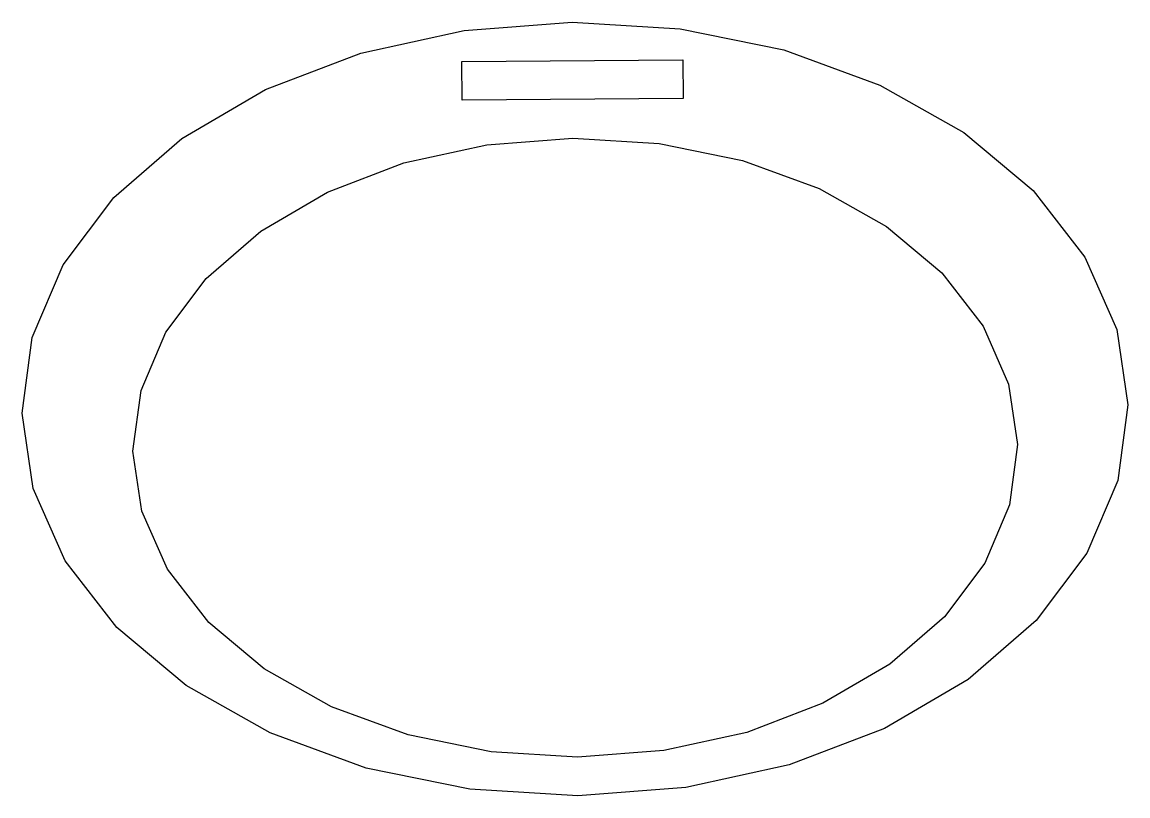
# Model space of a CAD drawing. Extents: x 260.194 to 260.694, y -95.56 to -95.21.
import ezdxf

# ---------------------------------------------------------------- set-up
doc = ezdxf.new("R2010")
doc.units = 0
doc.layers.get('0').update_dxf_attribs({"linetype": 'CONTINUOUS'})

msp = doc.modelspace()

# ---------------------------------------------------------------- linework, layer by layer
at = {"color": 0}
for p, q in [((260.39274, -95.22761), (260.49274, -95.22686)), ((260.49274, -95.22686), (260.49287, -95.24436)), ((260.39288, -95.24511), (260.39274, -95.22761)), ((260.49287, -95.24436), (260.39288, -95.24511))]:
    msp.add_line(p, q, dxfattribs=at)
for points in [[(260.44523, -95.55973), (260.39643, -95.55673), (260.34946, -95.54712), (260.30612, -95.53127), (260.26807, -95.50979), (260.23678, -95.48351), (260.21346, -95.45342), (260.19899, -95.4207), (260.19393, -95.3866), (260.19848, -95.35242), (260.21246, -95.31949), (260.23533, -95.28906), (260.26622, -95.26231), (260.30394, -95.24027), (260.34704, -95.22377), (260.39387, -95.21346), (260.44261, -95.20974), (260.49141, -95.21273), (260.53838, -95.22234), (260.58172, -95.23819), (260.61977, -95.25967), (260.65106, -95.28596), (260.67438, -95.31604), (260.68885, -95.34876), (260.69391, -95.38286), (260.68936, -95.41704), (260.67538, -95.44997), (260.65251, -95.4804), (260.62162, -95.50715), (260.5839, -95.5292), (260.5408, -95.54569), (260.49397, -95.556)], [(260.4451, -95.54223), (260.40606, -95.53983), (260.36848, -95.53214), (260.33381, -95.51946), (260.30337, -95.50228), (260.27834, -95.48125), (260.25968, -95.45719), (260.2481, -95.43101), (260.24406, -95.40373), (260.2477, -95.37638), (260.25888, -95.35004), (260.27718, -95.3257), (260.30189, -95.3043), (260.33207, -95.28666), (260.36655, -95.27346), (260.40401, -95.26522), (260.443, -95.26223), (260.48204, -95.26463), (260.51962, -95.27232), (260.55429, -95.285), (260.58473, -95.30218), (260.60976, -95.32321), (260.62842, -95.34728), (260.64, -95.37345), (260.64405, -95.40074), (260.64041, -95.42808), (260.62922, -95.45442), (260.61092, -95.47877), (260.58621, -95.50017), (260.55603, -95.5178), (260.52155, -95.531), (260.48409, -95.53925)]]:
    msp.add_lwpolyline(points, close=True, dxfattribs=at)

doc.saveas('drawing.dxf')
